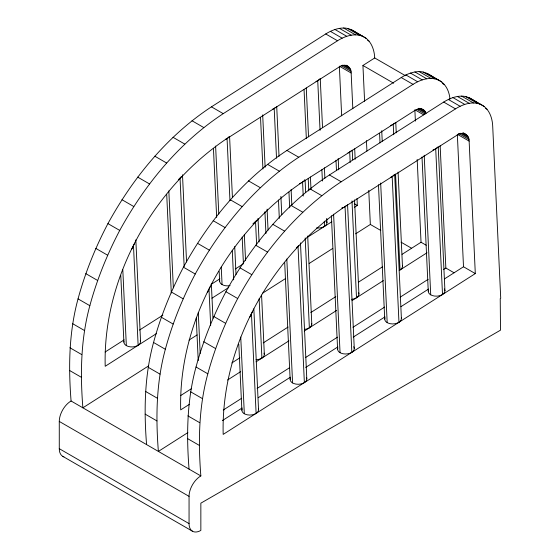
<?xml version="1.0" encoding="UTF-8"?>
<svg xmlns="http://www.w3.org/2000/svg" width="560" height="560" viewBox="0 0 560 560"><rect width="100%" height="100%" fill="white"/><g stroke="black" fill="none" stroke-linecap="round" stroke-linejoin="round"><path stroke-width="0.84" d="M63.896 456.827A16.688 9.632 -60 0 1 59.276 448.686L59.276 421.435A16.688 9.632 -60 0 1 71.078 401.002C68.362 366.828 68.95 332.15 78.043 298.879C85.134 272.741 95.326 247.569 107.933 223.608C133.147 177.681 167.356 135.772 211.442 106.841L325.724 33.95C331.114 30.597 337.211 28.063 343.644 28C351.071 27.909 356.783 33.299 363.055 36.456C371.098 40.285 374.367 49.588 374.717 57.96L405.447 75.698M148.477 365.967L82.873 407.813C80.157 373.639 80.745 338.961 89.845 305.69C96.936 279.552 107.128 254.38 119.735 230.419C144.942 184.492 179.151 142.59 223.237 113.652L337.519 40.761C344.939 36.078 354.536 32.76 363.055 36.456M146.58 444.598C143.864 410.417 144.459 375.746 153.552 342.475C160.643 316.33 170.835 291.158 183.442 267.204C208.649 221.277 242.858 179.368 286.944 150.437L401.226 77.539C406.623 74.193 412.713 71.652 419.146 71.596C426.58 71.498 432.292 76.895 438.564 80.052C445.725 83.475 449.351 91.462 449.953 99.05M187.866 432.6L158.382 451.409C155.666 417.228 156.254 382.557 165.347 349.286C172.438 323.148 182.63 297.969 195.237 274.015C220.444 228.088 254.66 186.179 298.746 157.248L413.028 84.35C420.448 79.667 430.045 76.349 438.564 80.052M189.056 469.119C186.34 434.938 186.928 400.267 196.021 366.996C203.112 340.851 213.304 315.679 225.911 291.725C251.125 245.798 285.334 203.889 329.42 174.958L443.702 102.06C449.092 98.714 455.189 96.173 461.622 96.117C469.049 96.019 474.761 101.416 481.033 104.573C489.076 108.395 492.345 117.705 492.695 126.07L500.724 298.291L500.227 298.606L500.514 330.162L200.851 503.174L200.851 530.418A16.688 9.632 -60 0 1 189.056 523.607L59.276 448.686M189.056 523.607L189.056 496.363A16.688 9.632 -60 0 1 200.851 475.93C198.135 441.749 198.723 407.078 207.823 373.807C214.914 347.669 225.106 322.49 237.713 298.536C262.92 252.609 297.129 210.7 341.215 181.769L455.497 108.871C462.917 104.188 472.514 100.87 481.033 104.573M134.743 243.152L131.88 249.011M210.252 286.748L207.382 292.6M252.721 311.269L249.858 317.121M181.342 176.603L178.353 179.711M256.851 220.192L252.889 223.902M296.331 247.828L298.732 245.574M417.991 108.724L426.097 113.407C424.725 108.115 417.956 107.87 414.26 110.845L299.978 183.743C227.948 233.359 178.29 321.608 180.705 409.878L189.49 404.278M342.454 208.264C270.417 257.88 220.766 346.129 223.181 434.399L475.307 273.581L469.133 141.099C469.77 134.288 461.566 131.054 456.736 135.366L342.454 208.264L341.838 207.907M364.602 101.283L362.936 65.471L374.717 57.96M105.112 352.009L124.138 339.871M139.496 330.078L162.897 315.147M211.106 284.396L219.87 278.81M235.319 268.954L243.418 263.788M156.415 333.62L105.203 366.289C102.788 278.019 152.439 189.77 224.476 140.154L338.758 67.256C343.588 62.944 351.792 66.171 351.155 72.989L352.821 108.724M211.953 298.193L228.746 287.483M307.839 237.034L331.814 221.739M354.41 207.326L357.329 205.464L357.007 198.492M189.014 340.109L197.127 334.936M262.731 293.09L285.579 278.516M309.162 263.473L332.752 248.423M355.6 233.849L370.342 224.448L368.76 190.379M180.621 395.598L191.597 388.598M231.826 362.943L239.869 357.812M263.249 342.895L288.078 327.061M310.821 312.55L335.86 296.576M358.484 282.149L382.431 266.875M402.087 254.338L421.036 242.249L417.179 159.446M227.535 380.016L240.695 371.616M256.053 361.823L288.918 340.858M304.255 331.079L336.609 310.436M352.072 300.573L383.341 280.63M427 252.777L400.029 269.983L395.556 173.992M223.244 410.032L241.675 398.279M257.152 388.402L289.583 367.717M305.802 357.371L337.498 337.155M352.975 327.278L384.671 307.062M400.148 297.192L428.162 279.321M443.639 269.451L445.851 268.037L440.153 145.754M222.355 420.588L242.116 407.988M258.209 397.726L290.381 377.195M305.718 367.416L337.848 346.92M353.297 337.071L384.958 316.876M400.953 306.67L428.526 289.079M444.556 278.859L463.512 266.77L457.331 134.288M366.289 38.423L351.26 29.645M441.791 82.012L426.762 73.241M484.267 106.533L469.238 97.762M347.62 28.434L359.422 35.245M423.129 72.03L434.924 78.841M465.598 96.551L477.4 103.362M367.584 40.257L369.054 41.104M442.351 83.419L444.563 84.7M485.562 108.367L487.032 109.221M343.644 28L355.439 34.811M419.146 71.596L430.948 78.407M461.622 96.117L473.417 102.928M339.388 28.343L351.19 35.154M414.897 71.939L426.692 78.75M457.366 96.46L469.168 103.271M334.936 29.47L346.731 36.281M410.438 73.059L422.24 79.87M452.914 97.58L464.709 104.391M330.351 31.346L342.146 38.157M405.86 74.935L417.655 81.753M448.329 99.456L460.124 106.274M325.724 33.95L337.519 40.761M401.226 77.539L413.028 84.35M443.702 102.06L455.497 108.871M362.936 65.471L393.666 83.216M346.129 65.198L348.341 66.479M421.638 108.794L423.85 110.068M463.372 132.888L466.319 134.589M345.583 65.24L349.265 67.368M420.35 108.409L424.774 110.964M462.819 132.93L467.243 135.485M344.12 65.086L350.021 68.488M418.894 108.255L425.53 112.084M462.098 133.196L467.999 136.605M342.482 65.135L350.595 69.818M460.46 133.245L468.573 137.928M341.39 65.786L350.973 71.323M416.892 109.382L425.005 114.065M458.626 133.476L468.951 139.44M351.155 72.989L339.353 66.178L341.67 115.857M415.597 110.194L423.71 114.877M458.073 134.715L469.133 141.099M211.442 106.841L223.237 113.652M286.944 150.437L298.746 157.248M329.42 174.958L341.215 181.769M354.382 203.763L357.329 205.464M421.036 242.249L426.195 245.231M463.512 266.77L475.307 273.581M191.975 120.743L203.777 127.554M267.484 164.332L279.279 171.143M309.953 188.853L321.755 195.664M299.362 183.386L299.978 183.743M370.342 224.448L380.835 230.503M401.072 242.186L411.565 248.248M445.851 268.037L454.083 272.79M172.984 137.277L184.779 144.088M248.486 180.873L260.288 187.684M290.962 205.394L302.757 212.205M154.777 156.177L166.579 162.988M230.286 199.766L242.081 206.577M272.755 224.287L284.557 231.098M137.676 177.107L149.478 183.918M213.185 220.696L224.98 227.507M255.654 245.217L267.456 252.028M121.975 199.71L133.77 206.521M197.477 243.306L209.279 250.117M239.953 267.827L251.748 274.638M107.933 223.608L119.735 230.419M183.442 267.204L195.237 274.015M225.911 291.725L237.713 298.536M95.802 248.388L107.597 255.199M171.311 291.977L183.106 298.788M213.78 316.498L225.575 323.309M85.778 273.623L97.58 280.434M161.287 317.212L173.082 324.023M203.756 341.733L215.558 348.544M78.043 298.879L89.845 305.69M153.552 342.475L165.347 349.286M196.021 366.996L207.823 373.807M72.723 323.736L84.525 330.547M148.232 367.325L160.027 374.136M190.701 391.846L202.503 398.657M69.909 347.753L81.711 354.564M145.418 391.349L157.213 398.16M187.887 415.87L199.689 422.681M69.657 370.531L81.452 377.342M145.159 414.127L156.961 420.938M187.635 438.648L199.43 445.459M71.078 401.002L200.851 475.93M59.276 421.435L189.056 496.363M62.734 456.323L192.507 531.244M438.228 146.867L444.941 290.85M435.715 148.778L442.505 294.504M424.207 155.239L430.717 294.854M422.002 156.961L428.267 291.347M414.862 109.767L415.387 121.1M395.759 122.346L396.249 132.818M398.076 172.088L402.472 266.329M393.239 124.257L393.729 134.729M394.695 174.643L401.401 318.619M392.175 176.547L398.965 322.273M381.738 130.718L382.221 141.19M379.575 133.315L380.023 142.912M380.667 183.008L387.177 322.63M378.469 184.737L384.727 319.116M366.436 140.595L366.926 151.074M354.69 148.813L355.173 159.271M352.219 150.122L352.667 159.719M354.536 199.857L358.932 294.098M349.699 152.026L350.189 162.498M351.981 200.893L356.496 297.752M347.564 204.701L354.277 348.684M345.044 206.612L351.834 352.338M338.198 158.487L338.723 169.834M335.993 160.216L336.483 170.688M333.592 214.172L340.046 352.688M331.387 215.775L337.603 349.181M320.25 78.757L322.532 127.617M324.401 167.762L324.891 178.234M326.76 218.372L326.963 222.733M317.737 80.661L320.054 130.403M321.881 169.673L322.413 181.013M324.282 221.151L324.527 226.387M306.271 87.997L308.546 136.864M310.415 177.002L310.989 189.217M304.066 89.726L306.348 138.586M308.217 178.731L308.784 190.946M305.095 180.18L305.662 192.395M307.692 236.026L311.801 324.163M302.575 182.091L303.226 196.049M305.179 237.937L309.365 327.817M300.468 242.886L306.81 378.959M298.025 246.386L304.374 382.613M291.116 189.651L291.851 205.331M288.953 192.129L289.681 207.823M286.811 259.021L292.586 382.963M284.683 262.423L290.143 379.456M276.717 106.526L279.034 156.268M280.903 196.406L281.757 214.732M274.197 108.437L276.514 158.172M278.467 200.06L279.321 218.386M262.689 114.898L265.132 167.251M267.085 209.139L268.058 230.083M260.526 117.495L262.927 168.98M264.922 211.736L265.937 233.555M257.999 218.365L259.098 241.913M261.576 295.12L264.341 354.438M255.556 221.865L256.613 244.566M259.133 298.711L261.905 358.092M253.841 308.847L258.545 409.745M251.489 314.314L256.109 413.399M244.335 234.5L245.56 260.687M242.172 237.027L243.397 263.228M240.744 337.036L244.321 413.749M229.586 136.584L232.435 197.673M234.71 246.533L236.012 274.463M238.798 344.274L241.871 410.242M227.066 138.495L229.957 200.452M232.274 250.194L233.653 279.86M215.614 146.062L218.778 214.011M221.256 267.148L222.068 284.571M213.444 148.533L216.657 217.413M219.177 271.474L219.625 281.064M211.414 285.194L212.954 318.248M209.02 289.793L210.679 325.423M198.275 312.515L200.179 353.486M196.245 318.017L198.226 360.549M182.49 174.769L186.557 261.996M180.047 178.269L184.156 266.469M168.833 190.911L173.348 287.791M166.705 194.306L171.304 292.999M135.828 239.862L140.567 341.628M133.511 246.197L138.131 345.282M122.808 269.794L126.343 345.639M120.778 275.289L123.893 342.125M140.28 340.326A8.344 5.061 -2.7 0 1 132.783 346.913A8.344 5.061 -2.7 0 1 123.963 341.46M319.543 78.967A8.344 5.061 -2.7 0 1 316.008 81.522M228.872 136.801A8.344 5.061 -2.7 0 1 225.344 139.356M230.125 285.642A8.344 5.061 -2.7 0 1 219.695 280.399M275.52 107.345A8.344 5.061 -2.7 0 1 272.468 109.291M326.676 221.431A8.344 5.061 -2.7 0 1 316.477 227.941M394.562 123.165A8.344 5.061 -2.7 0 1 390.537 125.433M264.054 353.129A8.344 5.061 -2.7 0 1 256.011 359.751M311.731 323.505A8.344 5.061 -2.7 0 1 304.563 329.399M304.731 179.753A8.344 5.061 -2.7 0 1 300.846 182.945M358.645 292.796A8.344 5.061 -2.7 0 1 351.687 299.341M351.022 150.941A8.344 5.061 -2.7 0 1 347.977 152.887M402.395 265.671A8.344 5.061 -2.7 0 1 399.21 270.445M258.475 409.087A8.344 5.061 -2.7 0 1 249.669 415.065A8.344 5.061 -2.7 0 1 242.158 408.919M437.521 147.077A8.344 5.061 -2.7 0 1 433.006 149.954M306.53 377.65A8.344 5.061 -2.7 0 1 298.48 384.272A8.344 5.061 -2.7 0 1 290.423 378.133M354.2 348.026A8.344 5.061 -2.7 0 1 345.401 354.004A8.344 5.061 -2.7 0 1 337.883 347.858M353.64 346.766A8.344 5.061 -2.7 0 1 353.99 347.382M346.367 205.52A8.344 5.061 -2.7 0 1 344.225 207.074M343.322 207.466A8.344 5.061 -2.7 0 1 342.342 207.788M401.331 317.961A8.344 5.061 -2.7 0 1 392.525 323.939A8.344 5.061 -2.7 0 1 385.014 317.8M393.981 174.853A8.344 5.061 -2.7 0 1 390.446 177.408M444.304 288.932A8.344 5.061 -2.7 0 1 437.157 296.135A8.344 5.061 -2.7 0 1 428.554 290.024"/></g></svg>
